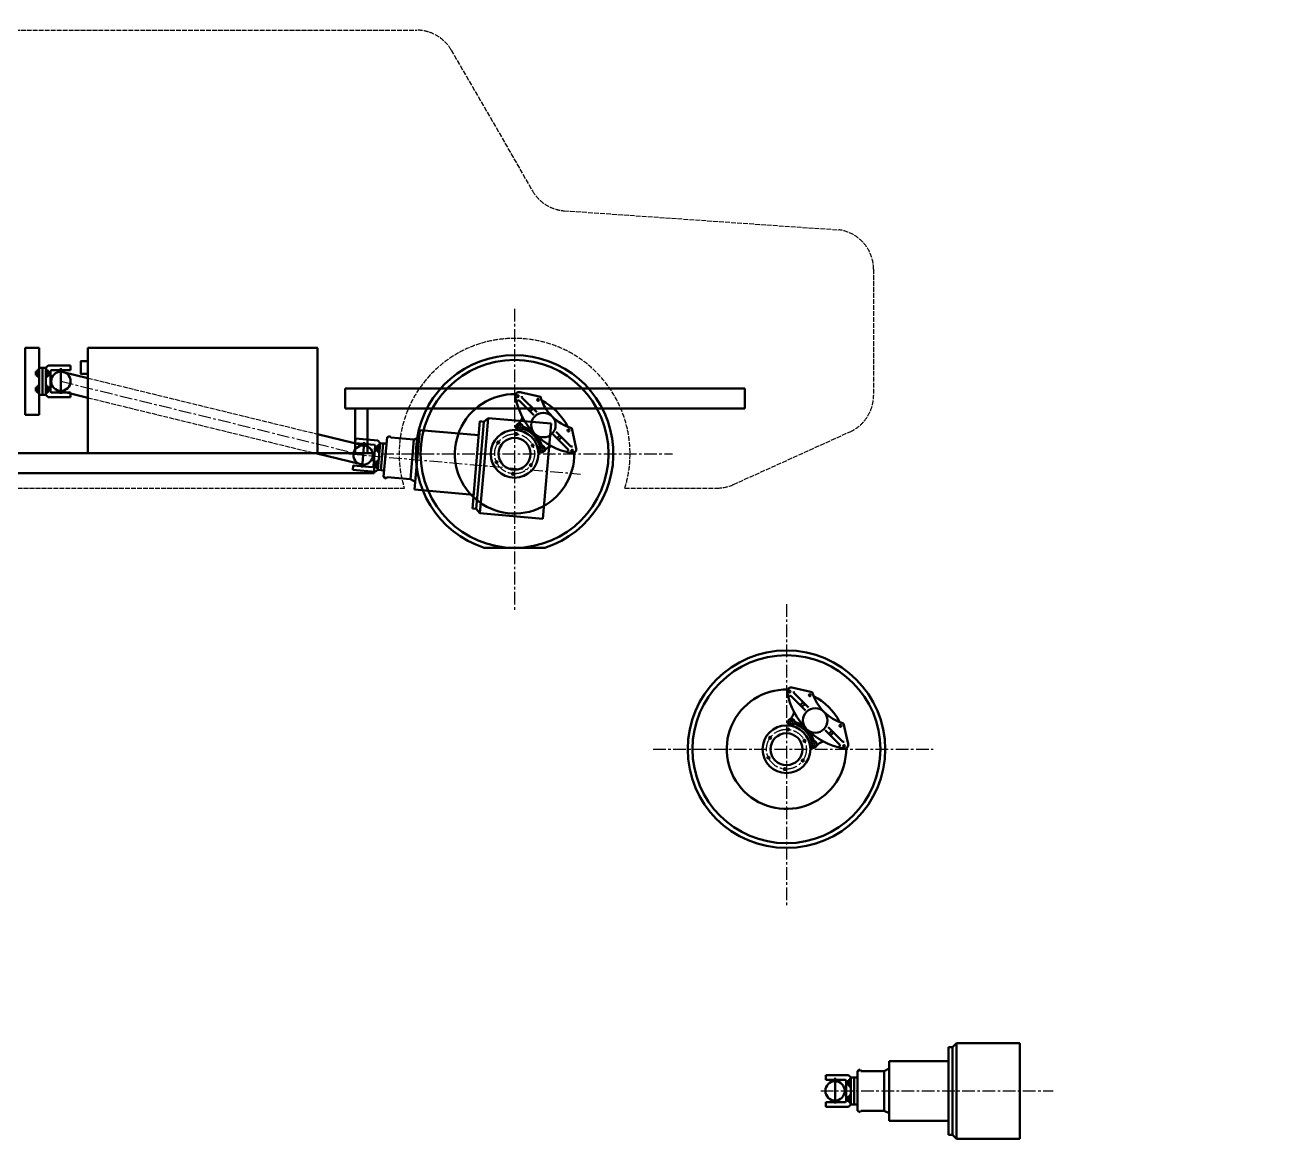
# Model space of a CAD drawing. Header units: millimetres. Extents: x 1201 to 14689, y -21074 to 18809.
# Drawn here: x 4439 to 7617, y -4745 to -1949 of the extents above; entities that cross this region are included whole.
import ezdxf

# ---------------------------------------------------------------- set-up
doc = ezdxf.new("R2010")
doc.units = ezdxf.units.MM
doc.linetypes.add('ACAD_ISO02W100', pattern=[15, 12, -3])
doc.linetypes.add('CENTER', pattern=[50.8, 31.75, -6.35, 6.35, -6.35])
for name, color, linetype, lineweight in [('中心线层', 1, 'CENTER', 25), ('剖面线层', 3, 'Continuous', 25), ('粗实线层', 250, 'Continuous', 50), ('虚线层', 4, 'ACAD_ISO02W100', 25)]:
    doc.layers.add(name, color=color, linetype=linetype, lineweight=lineweight)

# ---------------------------------------------------------------- blocks, each defined once
blk = doc.blocks.new('*U42')
at = {"layer": '中心线层'}
for p, q in [((0.1, -3.4), (0.1, 3.4)), ((-3.3, 0), (3.3, 0))]:
    blk.add_line(p, q, dxfattribs=at)
at = {"layer": '粗实线层'}
blk.add_circle((0.1, 0), 2.5, dxfattribs=at)
blk = doc.blocks.new('*U43')
at = {"layer": '粗实线层', "color": 0, "linetype": 'ByBlock', "lineweight": -2, "transparency": 16777216}
blk.add_blockref('*U42', (6350.2, -3716.8), dxfattribs=at)
for p, rotation in [((6306.9, -3741.9), 59.99999999999999), ((6393.5, -3741.7), 299.9999999999999), ((6307, -3791.9), 120), ((6350.4, -3816.8), 180), ((6393.7, -3791.7), 239.9999999999999)]:
    blk.add_blockref('*U42', p, dxfattribs=dict(at, rotation=rotation))
blk = doc.blocks.new('*U49')
at = {"layer": '中心线层'}
for p, q in [((0.1, -3.4), (0.1, 3.4)), ((-3.3, 0), (3.3, 0))]:
    blk.add_line(p, q, dxfattribs=at)
at = {"layer": '粗实线层'}
blk.add_circle((0.1, 0), 2.5, dxfattribs=at)
blk = doc.blocks.new('*U50')
at = {"layer": '粗实线层', "color": 0, "linetype": 'ByBlock', "lineweight": -2, "transparency": 16777216}
blk.add_blockref('*U49', (6350.2, -3716.8), dxfattribs=at)
for p, rotation in [((6306.9, -3741.9), 59.99999999999999), ((6393.5, -3741.7), 299.9999999999999), ((6307, -3791.9), 120), ((6350.4, -3816.8), 180), ((6393.7, -3791.7), 239.9999999999999)]:
    blk.add_blockref('*U49', p, dxfattribs=dict(at, rotation=rotation))

msp = doc.modelspace()

# ---------------------------------------------------------------- hatches: boundary and pattern name
at = {"layer": '剖面线层'}
h = msp.add_hatch(dxfattribs=at)
h.set_pattern_fill('ANSI31', color=256, scale=2)
h.set_pattern_definition([(45, (1195.738, 14904.9104), (-4.490128, 4.490128), [])])
h.paths.add_polyline_path([(1582.4, -4184.9), (1563.1, -4184.9), (1563.1, -4129.1), (1553.1, -4129.1), (1553.1, -4197.9), (1582.4, -4197.9)])
h.paths.add_polyline_path([(1579.3, -4178.9), (1576.3, -4178.9, -0.309941), (1573.5, -4178.9), (1568.9, -4178.9, -0.309941), (1566.1, -4178.9), (1563.1, -4178.9), (1563.1, -4184.9), (1579.3, -4184.9)], flags=17)
h.paths.add_polyline_path([(1579.3, -4168.7), (1563.1, -4168.7), (1563.1, -4174.7), (1566.1, -4174.7, -0.309941), (1568.9, -4174.7), (1573.5, -4174.7, -0.309941), (1576.3, -4174.7), (1579.3, -4174.7)], flags=17)
h.paths.add_polyline_path([(1582.4, -4237.9), (1553.1, -4237.9), (1553.1, -4306.7), (1563.1, -4306.7), (1563.1, -4250.9), (1582.4, -4250.9)])
h.paths.add_polyline_path([(1579.3, -4250.9), (1563.1, -4250.9), (1563.1, -4256.9), (1566.1, -4256.9, -0.309941), (1568.9, -4256.9), (1573.5, -4256.9, -0.309941), (1576.3, -4256.9), (1579.3, -4256.9)], flags=17)
h.paths.add_polyline_path([(1579.3, -4261.1), (1576.3, -4261.1, -0.309941), (1573.5, -4261.1), (1568.9, -4261.1, -0.309941), (1566.1, -4261.1), (1563.1, -4261.1), (1563.1, -4267.1), (1579.3, -4267.1)], flags=17)
h.paths.add_polyline_path([(12160.3, 18797.6), (12179.5, 18797.6), (12179.5, 18809.5), (12160.3, 18809.5)], flags=9)

# ---------------------------------------------------------------- linework, layer by layer
at = {"layer": '中心线层', "lineweight": -3}
for p, q in [((5667.5, -2660.7), (5667.5, -3420.2)), ((5332.5, -3025), (6063.7, -3025)), ((6350.3, -3402.5), (6350.3, -4162)), ((6015.3, -3766.8), (6718.5, -3766.8))]:
    msp.add_line(p, q, dxfattribs=at)
at = {"layer": '中心线层'}
for p, q in [((4528, -2842.8), (5287.1, -3028)), ((5251.2, -3024.9), (5832.7, -3075.8)), ((6436.3, -4624.8), (7020, -4624.8))]:
    msp.add_line(p, q, dxfattribs=at)
for centre in [(5667.5, -3025), (6350.3, -3766.8)]:
    msp.add_circle(centre, 50, dxfattribs=at)
at = {"layer": '粗实线层'}
for p, q in [((4473.8, -2758.4), (4438.7, -2758.4)), ((4438.7, -2758.4), (4438.7, -2927.3)), ((4473.8, -2842.9), (4473.8, -2758.4)), ((4469.3, -2818.1), (4464.8, -2818.1)), ((4464.8, -2818.1), (4464.8, -2827.1)), ((4464.8, -2827.1), (4469.3, -2827.1)), ((4473.8, -2813.6), (4469.3, -2813.6)), ((4469.3, -2813.6), (4469.3, -2818.1)), ((4469.3, -2818.1), (4469.3, -2827.1)), ((4469.3, -2827.1), (4469.3, -2831.6)), ((4473.8, -2842.9), (4473.8, -2809.1)), ((4473.8, -2809.1), (4490, -2809.1)), ((4481.9, -2876.6), (4481.9, -2809.1)), ((4490, -2809.1), (4495.8, -2803.3)), ((4490, -2876.6), (4490, -2809.1)), ((4490, -2813.6), (4494.5, -2813.6)), ((4494.5, -2813.6), (4494.5, -2818.1)), ((4494.5, -2818.1), (4499, -2818.1)), ((4494.5, -2818.1), (4494.5, -2827.1)), ((4499, -2827.1), (4494.5, -2827.1)), ((4494.5, -2827.1), (4494.5, -2831.6)), ((4495.8, -2803.3), (4552.5, -2803.3)), ((4499, -2818.1), (4499, -2827.1)), ((4503.9, -2815), (4501.7, -2817.2)), ((4501.7, -2868.6), (4501.7, -2817.2)), ((4552.5, -2815), (4503.9, -2815)), ((4528, -2842.8), (4528, -2810.2)), ((4533.7, -2819.5), (4595.9, -2834.7)), ((4552.5, -2815), (4552.5, -2803.3)), ((4464.8, -2867.6), (4464.8, -2858.6)), ((4464.8, -2858.6), (4469.3, -2858.6)), ((4469.3, -2831.6), (4473.8, -2831.6)), ((4469.3, -2858.6), (4469.3, -2854.1)), ((4469.3, -2854.1), (4473.8, -2854.1)), ((4469.3, -2858.6), (4469.3, -2867.6)), ((4473.8, -2842.9), (4473.8, -2876.6)), ((4473.8, -2842.9), (4473.8, -2927.3)), ((4494.5, -2831.6), (4490, -2831.6)), ((4494.5, -2854.1), (4490, -2854.1)), ((4494.5, -2858.6), (4494.5, -2854.1)), ((4499, -2858.6), (4494.5, -2858.6)), ((4494.5, -2858.6), (4494.5, -2867.6)), ((4499, -2867.6), (4499, -2858.6)), ((4501.7, -2842.9), (4503.9, -2842.9)), ((4528, -2842.8), (4528, -2874.5)), ((4469.3, -2867.6), (4464.8, -2867.6)), ((4469.3, -2872.1), (4469.3, -2867.6)), ((4473.8, -2872.1), (4469.3, -2872.1)), ((4473.8, -2876.6), (4481.9, -2876.6)), ((4481.9, -2876.6), (4490, -2876.6)), ((4490, -2872.1), (4494.5, -2872.1)), ((4490, -2876.6), (4495.8, -2882.5)), ((4494.5, -2872.1), (4494.5, -2867.6)), ((4494.5, -2867.6), (4499, -2867.6)), ((4495.8, -2882.5), (4552.5, -2882.5)), ((4503.9, -2870.8), (4501.7, -2868.6)), ((4552.5, -2870.8), (4503.9, -2870.8)), ((4522.4, -2866.1), (4595.9, -2884.1)), ((4552.5, -2870.8), (4552.5, -2882.5)), ((6246.1, -2861.3), (5242, -2861.3)), ((5242, -2911.3), (5242, -2861.3)), ((5678.6, -2890.8), (5675.1, -2890.6)), ((5715.7, -2928), (5678.6, -2890.8)), ((5732.4, -2881.4), (5681.3, -2870.1)), ((5686, -2883.4), (5685.7, -2880)), ((5723.2, -2920.6), (5686, -2883.4)), ((6246.1, -2911.3), (6246.1, -2861.3)), ((5242, -2911.3), (6246.1, -2911.3)), ((5266.7, -2911.3), (5266.7, -3023.6)), ((5298.3, -2911.3), (5298.3, -3023.6)), ((5702.1, -2914.4), (5709.5, -2906.9)), ((5706.6, -2918.9), (5714, -2911.4)), ((4473.8, -2927.3), (4438.7, -2927.3)), ((5580.6, -2943.3), (5571, -3052.9)), ((5590.6, -2944.2), (5580.6, -2943.3)), ((5590.6, -2944.2), (5581, -3053.7)), ((5601.4, -2935.1), (5590.6, -2944.2)), ((5591, -3054.6), (5601.4, -2935.1)), ((5601.4, -2935.1), (5759.7, -2948.9)), ((5759.7, -2948.9), (5738.8, -3188)), ((5172.3, -2975.3), (5292.8, -3004.7)), ((5266.9, -2998.3), (5267.9, -2986.6)), ((5324.4, -2991.6), (5267.9, -2986.6)), ((5338.5, -3082.7), (5347.2, -2983.1)), ((5354.2, -2980.2), (5347.2, -2983.1)), ((5356.4, -2983.9), (5354.2, -2980.2)), ((5414.5, -2989), (5356.4, -2983.9)), ((5414.5, -2989), (5427.5, -2984.2)), ((5427.5, -2984.2), (5417.8, -3095.6)), ((5422.6, -3039.9), (5429.2, -2965.2)), ((5429.2, -2965.2), (5577.6, -2978.2)), ((5764.5, -2976.8), (5801.7, -3014)), ((5772, -2969.4), (5809.1, -3006.6)), ((5773.7, -2986), (5781.1, -2978.5)), ((5778.2, -2990.5), (5785.6, -2983)), ((5811.1, -2960.1), (5822.5, -3011.3)), ((5266.9, -2998.3), (5315.3, -3002.5)), ((5287.1, -3028), (5289.9, -2995.7)), ((5317.3, -3004.9), (5312.8, -3056.1)), ((5315.3, -3002.5), (5317.3, -3004.9)), ((5319.9, -3006.1), (5319.1, -3015)), ((5319.1, -3015), (5323.6, -3015.4)), ((5324.4, -3006.5), (5319.9, -3006.1)), ((5323.6, -3015.4), (5323.2, -3019.9)), ((5324.4, -3006.5), (5323.6, -3015.4)), ((5329.7, -2997.9), (5323.8, -3065.1)), ((5329.7, -2997.9), (5324.4, -2991.6)), ((5324.8, -3002), (5324.4, -3006.5)), ((5329.3, -3002.4), (5324.8, -3002)), ((5329.7, -2997.9), (5329.3, -3002.4)), ((5337.8, -2998.6), (5329.7, -2997.9)), ((5337.8, -2998.6), (5331.9, -3065.9)), ((5345.8, -2999.3), (5337.8, -2998.6)), ((5414.5, -2989), (5405.8, -3088.6)), ((5801.7, -3014), (5802, -3017.4)), ((5809.1, -3006.6), (5812.6, -3006.8)), ((3563.5, -3023.6), (5315, -3023.6)), ((5167.8, -3023.6), (5281.4, -3051.3)), ((5287.1, -3028), (5284.3, -3059.5)), ((5315, -3023.6), (5315, -3073.6)), ((5315.6, -3055.4), (5316.4, -3046.4)), ((5316.4, -3046.4), (5320.9, -3046.8)), ((5320.9, -3046.8), (5320.1, -3055.8)), ((5320.9, -3046.8), (5321.3, -3042.3)), ((5321.3, -3042.3), (5325.8, -3042.7)), ((5323.2, -3019.9), (5327.7, -3020.3)), ((5422.6, -3039.9), (5416.1, -3114.6)), ((3563.5, -3073.6), (5315, -3073.6)), ((5262, -3053.9), (5261, -3065.5)), ((5317.5, -3070.5), (5261, -3065.5)), ((5262, -3053.9), (5310.5, -3058.1)), ((5310.5, -3058.1), (5312.8, -3056.1)), ((5320.1, -3055.8), (5315.6, -3055.4)), ((5323.8, -3065.1), (5317.5, -3070.5)), ((5319.7, -3060.3), (5320.1, -3055.8)), ((5324.2, -3060.7), (5319.7, -3060.3)), ((5339.9, -3066.6), (5323.8, -3065.1)), ((5561.5, -3162.4), (5571, -3052.9)), ((5571.4, -3163.3), (5581, -3053.7)), ((5591, -3054.6), (5580.5, -3174.2)), ((5344.9, -3086.8), (5338.5, -3082.7)), ((5347.7, -3083.5), (5344.9, -3086.8)), ((5405.8, -3088.6), (5347.7, -3083.5)), ((5405.8, -3088.6), (5417.8, -3095.6)), ((5416.1, -3114.6), (5564.5, -3127.6)), ((5571.4, -3163.3), (5561.5, -3162.4)), ((5580.5, -3174.2), (5571.4, -3163.3)), ((5580.5, -3174.2), (5738.8, -3188)), ((5591.3, -3261), (5743.8, -3261)), ((6415.2, -3623.2), (6364, -3611.9)), ((6368.7, -3625.2), (6368.5, -3621.8)), ((6361.3, -3632.6), (6357.9, -3632.4)), ((6398.5, -3669.8), (6361.3, -3632.6)), ((6405.9, -3662.4), (6368.7, -3625.2)), ((6384.8, -3656.2), (6392.3, -3648.7)), ((6389.3, -3660.7), (6396.7, -3653.2)), ((6454.7, -3711.2), (6491.9, -3748.4)), ((6493.9, -3701.9), (6505.2, -3753.1)), ((6447.3, -3718.6), (6484.4, -3755.8)), ((6456.4, -3727.8), (6463.9, -3720.3)), ((6460.9, -3732.3), (6468.3, -3724.8)), ((6491.9, -3748.4), (6495.3, -3748.6)), ((6484.4, -3755.8), (6484.7, -3759.2)), ((6777.4, -4504.8), (6767.4, -4514.8)), ((6777.4, -4624.8), (6777.4, -4504.8)), ((6777.4, -4504.8), (6936.3, -4504.8)), ((6936.3, -4504.8), (6936.3, -4744.8)), ((6757.4, -4514.8), (6757.4, -4624.8)), ((6767.4, -4514.8), (6757.4, -4514.8)), ((6767.4, -4514.8), (6767.4, -4624.8)), ((6535.1, -4571.3), (6528.3, -4574.9)), ((6528.3, -4674.8), (6528.3, -4574.9)), ((6537.5, -4574.9), (6535.1, -4571.3)), ((6595.8, -4574.9), (6537.5, -4574.9)), ((6595.8, -4574.9), (6608.4, -4568.9)), ((6595.8, -4574.9), (6595.8, -4674.8)), ((6608.4, -4624.8), (6608.4, -4549.8)), ((6608.4, -4549.9), (6757.4, -4549.9)), ((6608.4, -4568.9), (6608.4, -4680.8)), ((6506.3, -4585.3), (6449.6, -4585.3)), ((6449.6, -4597), (6449.6, -4585.3)), ((6449.6, -4597), (6498.2, -4597)), ((6472.3, -4624.8), (6472.3, -4592.4)), ((6498.2, -4597), (6500.4, -4599.2)), ((6500.4, -4599.2), (6500.4, -4650.6)), ((6507.6, -4600.1), (6503.1, -4600.1)), ((6503.1, -4600.1), (6503.1, -4609.1)), ((6512.1, -4591.1), (6506.3, -4585.3)), ((6512.1, -4595.6), (6507.6, -4595.6)), ((6507.6, -4595.6), (6507.6, -4600.1)), ((6507.6, -4600.1), (6507.6, -4609.1)), ((6520.2, -4591.1), (6512.1, -4591.1)), ((6512.1, -4591.1), (6512.1, -4658.6)), ((6512.1, -4591.1), (6512.1, -4595.6)), ((6528.3, -4591.1), (6520.2, -4591.1)), ((6520.2, -4591.1), (6520.2, -4658.6)), ((6472.3, -4624.8), (6472.3, -4656.4)), ((6503.1, -4609.1), (6507.6, -4609.1)), ((6507.6, -4609.1), (6507.6, -4613.6)), ((6507.6, -4613.6), (6512.1, -4613.6)), ((6507.6, -4640.6), (6507.6, -4636.1)), ((6507.6, -4636.1), (6512.1, -4636.1)), ((6608.4, -4624.8), (6608.4, -4699.8)), ((6757.4, -4734.8), (6757.4, -4624.8)), ((6767.4, -4734.8), (6767.4, -4624.8)), ((6777.4, -4624.8), (6777.4, -4744.8)), ((6449.6, -4652.8), (6449.6, -4664.5)), ((6449.6, -4652.8), (6498.2, -4652.8)), ((6506.3, -4664.5), (6449.6, -4664.5)), ((6498.2, -4652.8), (6500.4, -4650.6)), ((6503.1, -4649.6), (6503.1, -4640.6)), ((6503.1, -4640.6), (6507.6, -4640.6)), ((6507.6, -4649.6), (6503.1, -4649.6)), ((6512.1, -4658.6), (6506.3, -4664.5)), ((6507.6, -4640.6), (6507.6, -4649.6)), ((6507.6, -4654.1), (6507.6, -4649.6)), ((6512.1, -4654.1), (6507.6, -4654.1)), ((6528.3, -4658.6), (6512.1, -4658.6)), ((6535.1, -4678.3), (6528.3, -4674.8)), ((6537.5, -4674.8), (6535.1, -4678.3)), ((6595.8, -4674.8), (6537.5, -4674.8)), ((6595.8, -4674.8), (6608.4, -4680.8)), ((6608.4, -4699.8), (6757.4, -4699.8)), ((6767.4, -4734.8), (6757.4, -4734.8)), ((6777.4, -4744.8), (6767.4, -4734.8)), ((6777.4, -4744.8), (6936.3, -4744.8))]:
    msp.add_line(p, q, dxfattribs=at)
for points in [[(4595.9, -2758.9), (5172.3, -2758.9), (5172.3, -3023.6), (4595.9, -3023.6)], [(4595.9, -2824), (4578.1, -2824), (4578.1, -2792.6), (4595.9, -2792.6)]]:
    msp.add_lwpolyline(points, close=True, dxfattribs=at)
for centre, radius in [((5667.5, -3025), 236), ((4528, -2842.8), 24.3), ((5675.4, -2880.2), 2.5), ((5726.6, -2889.3), 2.5), ((5739.8, -2952.7), 30.8), ((5679.7, -2957.4), 8.65), ((5679.7, -2957.4), 3.68), ((5667.5, -3025), 60), ((5667.5, -3025), 40), ((5803.2, -2966), 2.5), ((5287.1, -3028), 24.3), ((5735.1, -3012.9), 8.65), ((5735.1, -3012.9), 3.68), ((5812.3, -3017.2), 2.5), ((6350.3, -3766.8), 248), ((6350.3, -3766.8), 236), ((6358.1, -3622), 2.5), ((6409.3, -3631.1), 2.5), ((6422.6, -3694.5), 30.8), ((6350.3, -3766.8), 60), ((6362.4, -3699.2), 8.65), ((6362.4, -3699.2), 3.68), ((6486, -3707.8), 2.5), ((6350.3, -3766.8), 40), ((6417.9, -3754.7), 8.65), ((6417.9, -3754.7), 3.68), ((6495.1, -3759), 2.5), ((6472.3, -4624.8), 24.3)]:
    msp.add_circle(centre, radius, dxfattribs=at)
for centre, radius, start, end in [((5667.5, -3025), 248, 287.8966, 252.1034), ((5667.5, -3025), 150, 88.9232, 1.0768), ((5679.1, -2879.9), 10, 77.5165, 190.4527), ((5842.9, -2849.6), 176.5, 190.4527, 259.5473), ((5842.9, -2849.6), 115, 196.0416, 253.9584), ((5667.5, -3025), 150, 27.0656, 62.9344), ((5662, -2928.9), 24.9, 301.8719, 353.2549), ((5667.5, -3025), 66.6, 17.3004, 72.6996), ((5667.5, -3025), 71.5, 16.8715, 73.1285), ((5763.6, -3030.6), 24.9, 96.7451, 148.1281), ((5812.7, -3013.4), 10, 259.5473, 12.4835), ((6350.3, -3766.8), 150, 88.9232, 1.0768), ((6361.9, -3621.7), 10, 77.5165, 190.4527), ((6525.7, -3591.4), 176.5, 190.4527, 259.5473), ((6525.7, -3591.4), 115, 196.0416, 253.9584), ((6350.3, -3766.8), 150, 27.0656, 62.9344), ((6344.7, -3670.7), 24.9, 301.8719, 353.2549), ((6350.3, -3766.8), 66.6, 17.3004, 72.6996), ((6350.3, -3766.8), 71.5, 16.8715, 73.1285), ((6446.4, -3772.4), 24.9, 96.7451, 148.1281), ((6495.4, -3755.2), 10, 259.5473, 12.4835)]:
    msp.add_arc(centre, radius, start, end, dxfattribs=at)
at = {"layer": '虚线层'}
for p, q in [((3962.6, -1961), (5421.8, -1961)), ((5508.4, -2011), (5712.7, -2364.8)), ((5792.4, -2414.5), (6482.2, -2462.5)), ((6569, -2561.6), (6569, -2878.2)), ((4595.9, -2834.7), (5172.3, -2975.3)), ((4595.9, -2884.1), (5167.8, -3023.6)), ((6217, -3102.1), (6510.3, -2969.3)), ((3444.5, -3111), (5390.6, -3111)), ((5944.5, -3111), (6175.7, -3111))]:
    msp.add_line(p, q, dxfattribs=at)
for centre, radius, start, end in [((5421.8, -2061), 100, 30, 90), ((5799.3, -2314.8), 100, 210, 266.025), ((6469, -2561.6), 100, 0, 82.4211), ((5667.5, -3025), 290, 342.7494, 197.2506), ((6469, -2878.2), 100, 294.3634, 0), ((6175.7, -3011), 100, 270, 294.3634)]:
    msp.add_arc(centre, radius, start, end, dxfattribs=at)

# ---------------------------------------------------------------- block references
at = {"layer": '粗实线层', "rotation": 54.99999999999999}
for name, p in [('*U50', (-1060.4, -6066.3)), ('*U43', (-377.7, -6808.1))]:
    msp.add_blockref(name, p, dxfattribs=at)

doc.saveas('drawing.dxf')
